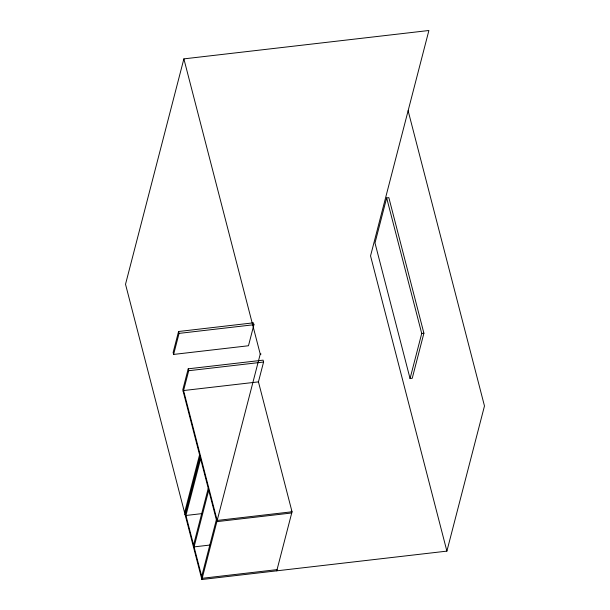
<?xml version="1.0" encoding="UTF-8"?>
<svg xmlns="http://www.w3.org/2000/svg" width="610" height="610" viewBox="0 0 610 610"><rect width="100%" height="100%" fill="white"/><g stroke="black" fill="none" stroke-linecap="round" stroke-linejoin="round"><path stroke-width="0.91" d="M446.894 551.127L370.544 255.887L428.891 30.5L183.877 58.873L125.523 284.26L201.879 579.5L446.894 551.127L484.477 405.978L408.12 110.738M178.57 331.504L173.118 352.534L173.614 354.425L248.476 345.756L253.92 324.718L253.432 322.827L178.57 331.504L179.058 333.388L173.614 354.425M258.365 382.157L263.573 362.043L263.085 360.152L188.215 368.821L182.771 389.859L216.855 521.649L291.725 512.979L291.237 511.088M183.259 391.742L188.711 370.712L188.215 368.821M184.594 512.659L199.569 454.808M185.082 514.55L200.057 456.699M185.143 514.787L200.118 456.936M185.631 516.67L200.606 458.827M193.576 544.997L208.246 488.351M208.734 490.234L194.071 546.888L209.977 545.043M201.704 576.412L216.367 519.758M201.879 579.5L260.234 354.113L183.877 58.873M276.749 570.83L292.037 511.782L258.442 381.875L183.572 390.545L217.168 520.452L292.037 511.782M386.664 197.892L374.99 242.971L410.057 378.543L412.23 378.291L423.904 333.212L388.844 197.64L386.664 197.892L421.724 333.472L410.057 378.543M179.058 333.388L253.92 324.718M421.724 333.472L423.904 333.212M260.234 354.113L261.05 354.021M188.711 370.712L263.573 362.043M201.857 513.628L185.943 515.473L202.192 578.295L277.054 569.626"/></g></svg>
